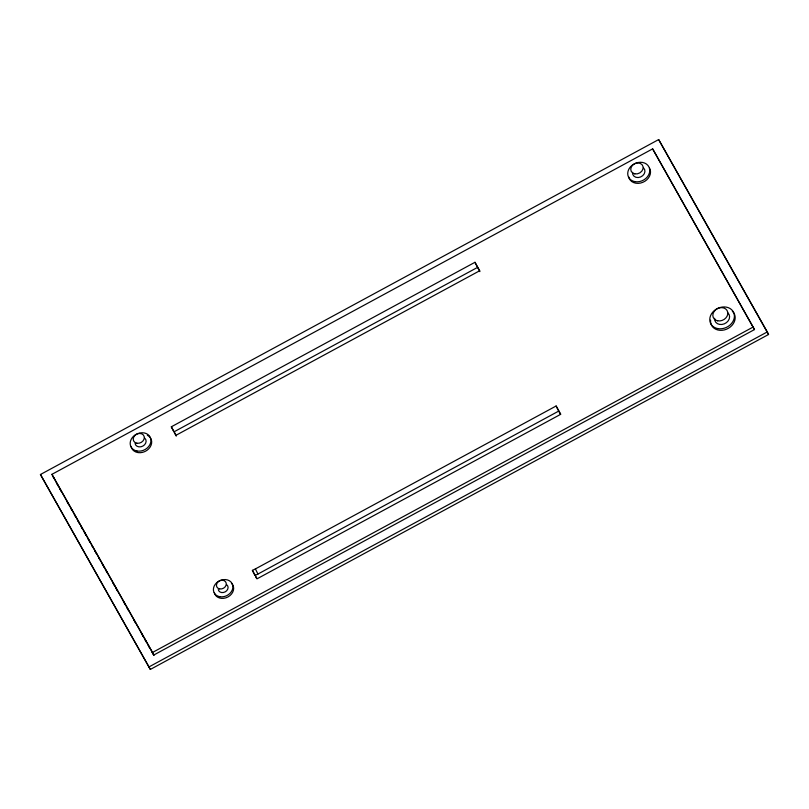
<?xml version="1.0" encoding="UTF-8"?>
<svg xmlns="http://www.w3.org/2000/svg" width="809" height="809" viewBox="0 0 809 809"><rect width="100%" height="100%" fill="white"/><g stroke="black" fill="none" stroke-linecap="round" stroke-linejoin="round"><path stroke-width="1.21" d="M40.45 474.509L658.657 139.573L767.276 331.933L768.55 334.491L150.343 669.427L40.45 474.509L150.343 669.427M54.082 478.584L51.958 474.317L652.641 148.866L754.494 329.566L153.811 655.007L53.232 476.875M171.326 426.798L474.974 262.288L479.747 270.722L176.099 435.232L171.326 426.798L173.874 431.915L477.522 267.405L474.974 262.288M255.401 568.919L556.127 405.997L560.789 414.259L257.141 578.769L252.398 570.365L255.401 568.919L257.94 574.046L254.936 575.482L252.398 570.365M257.94 574.046L558.665 411.114L556.127 405.997M153.811 655.007L152.537 652.448L753.23 326.998M149.068 666.869L767.276 331.933M768.55 334.491L658.657 139.573M754.494 329.566L652.641 148.866M477.522 267.405L479.909 271.622M558.665 411.114L560.415 414.218M174.471 432.977L176.261 436.142M255.533 576.534L256.716 578.637M51.958 474.317L152.537 652.448M56.367 482.74L58.228 486.037M59.472 488.231L61.332 491.528M66.925 501.428L68.785 504.725M70.646 508.022L71.89 510.226M74.367 514.625L75.611 516.82M77.472 520.116L79.343 523.423M81.203 526.72L82.447 528.914M84.308 532.221L86.169 535.518M88.029 538.814L89.89 542.111M91.761 545.408L92.995 547.612M94.855 550.909L96.726 554.205M98.587 557.502L99.831 559.707M102.308 564.106L104.169 567.402M105.413 569.607L107.273 572.903M112.866 582.793L114.726 586.1M115.97 588.295L117.831 591.591M123.423 601.491L125.284 604.788M126.528 606.983L128.388 610.289M133.97 620.179L135.841 623.476M141.423 633.376L143.284 636.673M144.528 638.877L146.389 642.174M148.259 645.471L149.493 647.675M151.981 652.074L153.841 655.371M147.329 435.232A10.75 8.808 -26.4 0 1 146.844 450.431A10.75 8.808 -26.4 0 1 131.068 446.457M727.878 312.871A7.756 6.361 -26.4 0 1 724.308 323.843A7.756 6.361 -26.4 0 1 714.63 318.301M649.526 168.161A11.397 9.334 -26.4 0 1 642.75 182.359A11.397 9.334 -26.4 0 1 628.633 176.726M643.519 167.918A6.411 5.248 -26.4 0 1 640.566 176.989A6.411 5.248 -26.4 0 1 632.567 172.408M732.347 311.192A12.742 10.436 -26.4 0 1 726.492 329.223A12.742 10.436 -26.4 0 1 710.585 320.121M226.945 584.907A5.107 4.187 -26.4 0 1 225.205 591.854A5.107 4.187 -26.4 0 1 218.268 589.609M231.425 583.228A10.092 8.272 -26.4 0 1 227.976 596.941A10.092 8.272 -26.4 0 1 214.284 592.522M144.841 438.245A5.764 4.723 -26.4 0 1 142.88 446.072A5.764 4.723 -26.4 0 1 135.063 443.544M717.704 320.819A7.756 6.361 -26.4 0 0 727.716 312.153A7.756 6.361 -26.4 0 0 715.53 309.898A7.756 6.361 -26.4 0 0 717.704 320.819M634.903 181.641A11.397 9.334 -26.4 0 0 649.607 168.909A11.397 9.334 -26.4 0 0 631.708 165.602A11.397 9.334 -26.4 0 0 634.903 181.641M219.643 588.912A5.107 4.187 -26.4 0 0 226.237 583.208A5.107 4.187 -26.4 0 0 218.208 581.722A5.107 4.187 -26.4 0 0 219.643 588.912M219.745 596.698A10.092 8.272 -26.4 0 0 232.77 585.423A10.092 8.272 -26.4 0 0 216.913 582.49A10.092 8.272 -26.4 0 0 219.745 596.698M136.832 443.221A5.764 4.723 -26.4 0 0 144.265 436.789A5.764 4.723 -26.4 0 0 135.224 435.111A5.764 4.723 -26.4 0 0 136.832 443.221M717.805 328.596A12.742 10.436 -26.4 0 0 734.248 314.367A12.742 10.436 -26.4 0 0 714.236 310.656A12.742 10.436 -26.4 0 0 717.805 328.596M634.802 173.864A6.411 5.248 -26.4 0 0 643.074 166.705A6.411 5.248 -26.4 0 0 633.002 164.834A6.411 5.248 -26.4 0 0 634.802 173.864M136.933 451.007A10.75 8.808 -26.4 0 0 150.798 439.004A10.75 8.808 -26.4 0 0 133.93 435.879A10.75 8.808 -26.4 0 0 136.933 451.007"/></g></svg>
